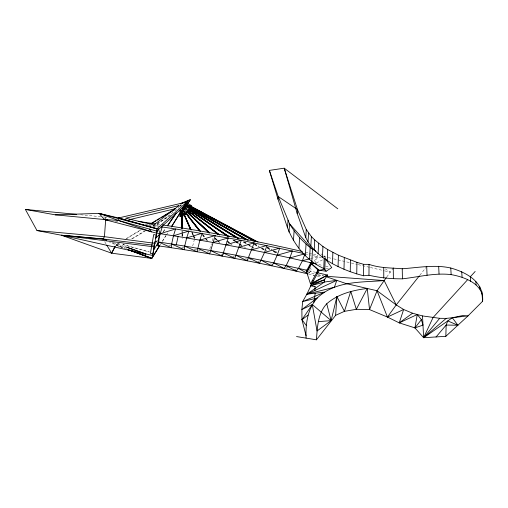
<?xml version="1.0" encoding="UTF-8"?>
<svg xmlns="http://www.w3.org/2000/svg" width="508" height="508" viewBox="0 0 508 508"><rect width="100%" height="100%" fill="white"/><g stroke="black" fill="none" stroke-linecap="round" stroke-linejoin="round"><path stroke-width="0.38" stroke-dasharray="2.54 1.91" d="M325.234 258.54L325.304 256.889L324.294 255.74L319.437 253.111M324.231 257.207L324.294 255.74M105.734 218.745L105.848 217.183L107.391 217.38M153.626 226.682L153.822 225.476M192.678 246.056L194.234 240.1M194.431 239.351L195.015 237.122M209.81 248.99L211.353 243.827M212.242 240.881L213.347 237.192M314.909 263.658L317.557 256.711L321.456 257.639M310.934 267.526L308.324 272.371L314.979 273.914M314.281 261.309L317.633 255.086L309.194 253.105M308.756 273.406L311.639 269.678M159.734 245.44L160.572 244.094M162.249 241.408L166.859 234.023M162.617 241.065L165.951 235.725M166.364 235.058L168.034 232.385M104.381 219.526L105.848 217.183M156.045 242.037L157.397 240.094M163.259 231.667L165.513 228.429M156.051 242.303L156.953 241.014M163.239 231.972L165.487 228.74M386.779 276.974L393.262 268.014M419.83 275.247L426.225 267.208M153.53 227.286L178.6 207.912M118.459 243.281L115.754 244.919L109.391 241.954M126.575 238.366L140.779 229.756M119.958 242.722L115.9 245.18L125.165 248.393M125.381 239.439L140.976 229.984M148.438 225.463L149.79 224.644M178.276 207.385L180.308 206.153M131.585 238.9L144.463 231.083M152.597 226.149L153.956 225.323M157.34 223.266L170.904 215.043M122.892 244.513L149.314 251.993L122.892 244.513L124.238 243.688M132.347 238.773L145.186 230.981M153.295 226.06L169.507 216.218M181.661 204.915L180.359 205.67L180.721 205.581M181.254 205.302L180.016 205.988L181.369 204.921M316.287 262.973L323.164 259.563M179.895 205.238L181.273 204.661M155.88 226.066L159.48 225.076M310.737 258.528L317.557 256.711L311.652 255.321M325.882 268.884L328.816 268.243M317.989 275.546L323.469 275.26M80.607 214.757L102.692 216.878M103.48 216.954L105.061 217.106M145.167 224.574L147.898 224.949M148.577 225.044L159.772 226.625M157.131 224.123L160.166 224.568M168.7 245.364L173.222 246.043M115.335 221.266L119.247 221.882M181.75 247.402L184.874 247.904M182.099 238.144L182.467 238.201M194.221 249.428L200.412 250.488M207.378 251.676L208.921 251.936M221.202 254.152L225.806 254.984M232.658 256.292L234.182 256.584M245.58 258.788L250.869 259.848M257.67 261.207L259.182 261.512M270.427 263.881L271.926 264.198M286.099 267.291L287.591 267.621M310.058 271.018L310.82 271.196M294.278 269.119L295.758 269.462M313.163 275.101L314.401 275.387M309.118 270.808L315.97 272.396M317.957 274.606L323.177 275.819M308.699 274.066L315.639 275.673M317.132 276.022L320.865 276.885M305.359 252.209L308.426 252.927M318.764 264.56L322.796 265.506M325.596 266.16L329.508 267.075M322.999 256.349L327.596 257.429M328.358 257.613L332.95 258.693M333.712 258.87L350.533 262.833M351.301 263.017L357.416 264.458M358.184 264.636L369.653 267.335M370.415 267.519L384.181 270.758M384.943 270.942L390.239 272.186L385.039 268.675M305.016 253.765L310.915 255.149M113.373 242.608L126.676 247.256M124.974 246.558L126.473 247.091M122.492 247.612L115.9 245.18L122.542 247.644M111.849 242.506L127.273 248.66M267.087 246.907L271.958 249.517M274.739 251.009L276.828 252.127M267.164 247.358L271.348 249.599M272.047 249.974L276.93 252.59M267.094 247.555L270.58 249.441M273.368 250.946L276.854 252.832M267.614 248.247L269.71 249.377M273.901 251.644L276.689 253.149M267.595 248.304L269.685 249.441M273.177 251.327L276.669 253.213M254.489 243.7L259.29 246.437M262.033 247.999L264.09 249.168M264.776 249.561L266.833 250.73M254.349 244.031L258.464 246.374M261.893 248.323L263.95 249.498M254.311 244.094L258.426 246.45M261.855 248.412L263.912 249.593M254.889 244.837L258.312 246.793M261.048 248.361L264.471 250.323M244.329 241.865L247.714 243.942M248.387 244.354L251.771 246.437M243.681 241.878L247.028 243.935M247.701 244.348L253.733 248.05M243.891 242.037L246.583 243.694M247.256 244.113L251.289 246.602M251.962 247.021L253.981 248.266M243.097 241.954L246.456 244.031M249.149 245.694L251.162 246.939M234.353 240.182L235.661 241.071M236.315 241.516L238.938 243.3M239.592 243.745L241.554 245.078M244.17 246.863L245.478 247.758M233.61 240.094L235.572 241.427M236.22 241.871L238.836 243.649M239.484 244.094L241.446 245.428M233.547 239.992L235.509 241.332M236.163 241.776L238.779 243.567M239.433 244.011L241.402 245.351M232.874 239.947L234.823 241.281M235.471 241.725L238.716 243.942M239.37 244.386L241.319 245.713M227.774 241.287L229.635 242.735M227.813 241.637L229.057 242.608M227.66 241.624L229.521 243.078M230.137 243.561L231.991 245.008M226.454 241.002L228.943 242.945M215.379 238.131L217.1 239.757M217.678 240.303L219.977 242.475M215.271 238.468L216.999 240.1M217.57 240.64L219.869 242.811M215.348 238.595L217.049 240.208M217.614 240.748L219.316 242.367M215.24 238.931L216.376 240.011M202.927 234.55L205.353 237.687M206.737 239.484L207.575 240.563M202.559 234.512L204.965 237.63M206.413 239.503L207.22 240.544M202.457 234.404L204.87 237.528M205.346 238.15L207.277 240.652M202.584 235.007L204.495 237.49M204.978 238.112L206.889 240.595M104.673 241.694L106.312 244.399M192.221 232.15L193.478 234.988M193.789 235.699L194.735 237.827M192.151 232.531L193.084 234.645M193.396 235.356L194.647 238.182M192.081 232.708L193.015 234.861M193.326 235.572L194.577 238.442M191.656 232.27L194.164 238.049M182.429 230.803L182.467 233.153M182.48 233.94L182.524 236.29M182.372 232.715L182.429 235.852M182.124 234.652L182.15 236.226M181.972 231.083L182.016 233.439M182.029 234.22L182.067 236.576"/><path stroke-width="0.76" d="M306.083 338.125C305.486 324.079 307.442 308.762 317.284 297.98C335.216 280.67 361.175 282.454 384.181 280.568L386.34 277.578M296.539 336.569L316.44 339.814L335.623 315.328L344.424 311.341L356.324 309.309L369.538 309.582L387.439 317.049L399.237 322.878L414.941 327.895L423.634 337.718L445.834 336.315L468.078 315.836L482.6 301.276C484.461 284.188 464.668 276.968 451.148 274.618C434.778 272.637 418.617 277.019 402.431 278.822C391.154 278.956 379.952 277.781 368.967 275.241L369.049 264.363L363.652 264.338L356.946 262.35L338.417 255.194L327.698 249.549L322.929 246.488L314.738 239.979L311.379 236.557L306.273 229.451L297.44 209.531L284.226 168.186L269.367 170.409L278.016 199.288L287.503 227.705C294.062 244.907 306.603 260.839 323.742 268.484L326.174 271.215L331.749 267.595L325.234 258.54L324.745 269.837M368.967 275.241L363.518 275.768L363.652 264.338M182.816 212.852L184.245 215.335L185.16 214.224L182.924 209.734L182.042 210.299L182.816 212.852L182.753 216.402L181.369 216.287L181.318 211.436L182.245 210.966M363.518 275.768L356.749 273.869L356.946 262.35M356.749 273.869L350.228 271.691L350.488 260.153M350.228 271.691L343.98 269.253L344.297 257.766M445.834 336.315L446.157 325.05L447.758 320.935L457.879 325.228L452.336 317.748L446.189 318.389L439.687 318.313L422.516 315.938L412.56 313.214L403.65 309.486L396.215 304.921L377.063 290.747L345.967 283.534L326.098 276.657M343.98 269.253L338.049 266.56L338.417 255.194M338.049 266.56L332.454 263.677L332.873 252.451M304.254 253.594L241.281 240.303L175.584 228.975L173.431 235.788L171.653 244.011L171.501 247.758C217.316 254.603 262.865 263.277 307.956 273.895M332.454 263.677L327.247 260.547L327.698 249.549M324.542 279.089L324.421 282.016L306.889 294.157L302.673 301.568L301.873 309.55L301.968 319.697L306.095 335.832M323.742 268.484L324.199 258M327.247 260.547L322.453 257.194L322.929 246.488M322.453 257.194L318.097 253.638L318.605 243.294M314.897 290.614L315.093 286.569M318.097 253.638L314.23 249.847L314.738 239.979M311.836 261.645L312.49 249.352L289.585 223.838L278.251 196.571L269.367 170.409M309.512 259.671L310.178 247.593C302.038 240.913 294.945 232.918 289.585 223.838L288.982 232.08M314.23 249.847L310.864 245.967L311.379 236.557M310.864 245.967L308.038 241.878L308.546 233.039M308.038 241.878L305.791 237.661L306.273 229.451M305.352 255.613L306.038 244.056M298.933 248.152L299.618 237.573M305.791 237.661L297.18 213.462L297.44 209.531L278.251 196.571L278.016 199.288M316.44 339.814C317.373 327.33 317.748 313.461 326.746 303.759C337.991 293.954 352.762 290.233 367.246 288.468L369.538 309.582L377.063 290.747L384.181 280.568L396.215 304.921L387.439 317.049L377.063 290.747M293.453 240.309L294.113 230.829M335.623 315.328L336.906 296.615L344.424 311.341L350.749 291.344L356.324 309.309L367.246 288.468M105.677 219.526L104.445 236.696L103.035 238.989L61.328 235.223L36.982 230.556L25.4 209.442L76.664 214.376M287.503 227.705L288.068 220.18M157.004 230.067L156.661 233.096L173.431 235.788L188.893 231.07L186.69 237.947L184.69 246.107L184.315 249.72L171.653 244.011L158.534 241.992L158.274 243.446L157.721 243.351L153.562 250.266M149.32 229.044L151.676 231.858L118.205 220.396L118.542 217.964L186.861 201.981L182.321 208.725L182.531 207.791M313.925 302.304L315.163 293.389M25.4 209.442L55.232 214.833L99.073 213.385L118.205 220.396L156.712 231.102L157.112 228.683L186.861 201.981L186.271 202.082M173.431 235.788L186.69 237.947L202.121 233.248L199.86 240.176L197.041 251.765L184.69 246.107L171.653 244.011M417.265 314.503L421.386 319.615L422.986 325.12L414.941 327.895L417.265 314.503L399.237 322.878L403.65 309.486L387.439 317.049M158.274 243.446L160.083 233.712L175.584 228.975L162.173 226.968L159.937 234.556L159.372 234.455L155.715 238.29L157.182 230.181L152.597 255.645L155.169 241.395M306.432 272.485L306.832 270.275L310.858 262.712L311.074 263.798L306.432 272.485L306.813 272.548L310.483 283.87L311.582 284.067L324.51 279.794L327.387 275.05L317.494 272.752M157.721 243.351L159.372 234.455M183.598 207.315L182.886 208.477L183.598 207.315L187.738 211.049M183.909 207.061L184.753 205.848M184.671 206.235L185.141 205.054L190.252 208.191L185.547 213.741L182.62 209.188L183.261 208.439M176.257 244.754L178.105 236.55M185.141 205.054L184.493 206.127M186.36 202.952L186.442 202.59L182.093 208.547M186.493 203.46L186.582 203.079L191.345 205.473L190.83 206.546L185.985 203.924L186.582 203.079M336.798 280.365L306.889 294.157L334.404 287.23L336.798 280.365L324.421 282.016L310.858 285.718L306.889 294.157L324.726 292.125L302.673 301.568L317.284 297.98L301.873 309.55L312.306 304.521L317.03 330.975L331.114 320.611L336.906 296.615M186.69 237.947L199.86 240.176L215.252 235.515L209.69 253.892L197.644 248.279L184.69 246.107M199.86 240.176L212.941 242.487L228.308 237.871L222.256 256.108L210.509 250.527L197.644 248.279M210.509 250.527L223.298 252.851L234.747 258.407L241.281 240.303L225.946 244.869L212.941 242.487M223.298 252.851L236.01 255.245L247.167 260.788L254.171 242.83L238.874 247.326L225.946 244.869M236.01 255.245L248.653 257.721L259.512 263.258L264.497 252.47L266.992 245.434L251.72 249.866L238.874 247.326M248.653 257.721L261.22 260.267L271.793 265.805L273.717 262.884L277.203 255.156L279.737 248.126L264.497 252.47L251.72 249.866M261.22 260.267L273.717 262.884L284.004 268.44L286.15 265.582L289.833 257.918L292.411 250.901L277.203 255.156L264.497 252.47M273.717 262.884L286.15 265.582L296.151 271.158L298.514 268.351L302.406 260.75L304.756 254.464M452.336 317.748L468.078 315.836L462.629 315.576L452.336 317.748L423.634 337.718L433.057 317.538L467.639 279.698M191.249 205.854L190.741 206.927L187.281 205.054M183.896 207.588L184.334 206.692M103.905 239.084L61.462 235.236L111.639 253.194L115.068 246.297M159.709 245.732L151.797 258.413L111.639 253.194L115.189 246.52M310.483 283.87L318.148 270.129L311.461 263.868L306.813 272.548L306.832 270.275L306.013 270.085M315.093 286.62L310.591 285.839L319.284 270.332L325.152 269.043M128.353 249.771L151.797 258.413L159.734 245.44M171.463 226.631L180.264 212.522M171.361 227.044L179.686 213.697M306.216 325.406L301.968 319.697L312.306 304.521L331.114 320.611L318.402 321.653M187.75 203.676L190.341 199.879L181.585 203.562M167.316 225.831L176.327 212.871M167.735 225.508L175.368 214.528M414.941 327.895L421.386 319.615M396.215 304.921L419.341 275.863M189.548 208.21L238.512 238.709M422.516 315.938L423.634 337.718L439.687 318.313M436.042 337.014L446.157 325.05L457.879 325.228M475.164 271.462L470.3 276.784L470.63 281.311M326.276 276.13L327.387 275.05L311.836 283.166M156.712 231.102L184.182 206.299M190.163 208.572L184.163 215.716L182.728 213.233L182.67 216.776L179.813 216.548L180.042 212.039L180.467 211.512L180.632 216.611M423.634 337.718L446.189 318.389M127.216 247.352L145.885 253.975L144.17 255.397L130.95 250.126M301.968 319.697L308.077 315.043M399.237 322.878L412.56 313.214M150.927 223.609L175.279 208.858M151.828 223.412L155.893 220.948M157.251 220.123L159.963 218.478M161.322 217.659L163.354 216.427M164.713 215.602L170.136 212.319M171.494 211.493L174.206 209.848M311.582 284.067L327.387 275.05M310.591 285.839L324.51 279.794M180.207 203.81L190.424 199.517L181.35 212.808L179.756 210.325M184.798 202.851L187.827 201.574L181.337 211.068L180.207 209.302M277.203 255.156L289.833 257.918L304.254 253.975M289.833 257.918L302.406 260.75L309.982 258.731M129.064 219.754L175.552 208.642M369.049 264.363C379.813 268.167 391.052 267.83 402.241 268.757C418.363 267.653 434.734 264.395 450.767 268.014C463.55 271.596 479.196 278.987 482.022 293.326M118.205 220.396L104.381 219.526L55.232 214.833M326.238 276.282L384.181 280.568M36.982 230.556L104.445 236.696L155.124 243.338M104.502 239.579L103.035 238.989L154.47 245.307L154.184 246.869L61.462 235.236L152.629 255.473M107.283 219.856L104.381 219.526L99.073 213.385L118.542 217.964L157.112 228.683M317.5 273.507L316.376 273.31L317.976 270.104L326.174 271.215M138.157 221.405L155.619 223.907M156.534 245.599L171.501 247.758L158.534 241.992L158.604 245.885L157.315 244.202M161.093 226.816L162.173 226.968M162.484 224.923C208.877 231.94 255.016 240.659 300.755 251.13L302.292 251.485M107.512 220.021L104.381 219.526L156.642 233.153M186.239 202.273L186.639 202.343M312.229 280.74L313.341 280.93M311.074 263.798L311.461 263.868M152.908 253.905L150.412 253.397L153.695 234.537L156.293 235.077M286.15 265.582L307.213 270.364M302.406 260.75L314.909 263.658M310.026 262.522L316.827 264.109M99.073 213.385L157.08 228.886L118.542 217.964M103.035 238.989L106.724 240.284M126.676 247.256L145.885 253.975M130.232 250.26L151.778 258.204M127.711 249.555L151.333 258.305M258.039 242.056L190.405 206.077L255.937 241.522M255.314 241.002L190.322 206.439L255.054 241.452M315.963 251.231L310.178 247.593M193.313 208.128L255.029 241.51M188.036 205.753L190.691 207.258L190.297 208.255L186.017 205.823M248.31 240.189L189.852 207.201L247.453 240.17M193.008 209.067L193.345 209.264M245.434 238.957L189.871 207.62L245.313 239.351M298.514 268.351L307.588 273.583M186.334 206.223L187.611 207.004M188.887 207.791L238.919 238.538M193.015 210.706L194.786 211.792M237.649 238.169L189.332 208.737L236.379 237.801M184.575 205.74L189.567 208.807M229.121 236.614L188.379 209.163L228.308 236.417M188.576 209.429L228.39 236.537M185.23 207.124L186.131 207.734M188.417 209.601L227.025 235.96M192.862 212.744L193.186 212.966M184.093 206.521L188.525 210.083M337.788 208.807L284.226 168.186L297.18 213.462M219.723 235.007L187.954 210.522L218.472 234.347M184.639 207.994L186.22 209.226M218.376 234.379L187.871 210.877L217.742 234.201M310.985 263.334L319.284 270.332M209.633 232.702L186.969 211.652L209.106 232.664M209.531 233.045L186.887 212.007L209.004 233.007M184.093 208.915L184.81 209.601L184.01 208.915M182.969 208.096L186.633 212.407M200.501 231.407L185.712 212.693L200.152 231.394M199.561 230.657L185.82 213.29L199.231 230.664M183.788 211.519L185.458 214.122M179.248 210.014L181.273 213.163M106.724 245.078L111.639 253.194M184.023 212.261L185.071 214.598M191.281 230.016L184.15 214.459L190.837 229.838M184.341 214.865L190.9 229.699M187.325 221.907L190.157 228.422M184.112 214.922L190.398 229.375M158.223 228.511L160.083 233.712M326.746 303.759L331.114 320.611M479.717 286.468L479.92 288.982M475.818 281.476L476.085 284.925M481.876 291.535L482.6 301.276M461.709 271.653L462.07 277.158M450.767 268.014L451.148 274.618M438.671 266.262L439.039 273.983M426.72 266.592L427.05 275.311M402.241 268.757L402.431 278.822M182.086 211.734L182.118 213.417M182.385 228.448L182.162 215.9L181.794 215.83L182.016 228.365M182.289 228.016L182.08 216.256L181.718 216.186L181.934 228.733M181.731 212.249L181.756 213.652M393.262 268.014L393.382 278.632M181.229 211.817L181.286 216.662M383.737 267.799L383.781 277.984M190.779 206.877L190.386 207.874L185.496 205.086L186.138 204.235L190.779 206.877M179.013 205.607L153.924 224.873L125.597 218.243L179.013 205.607"/></g></svg>
